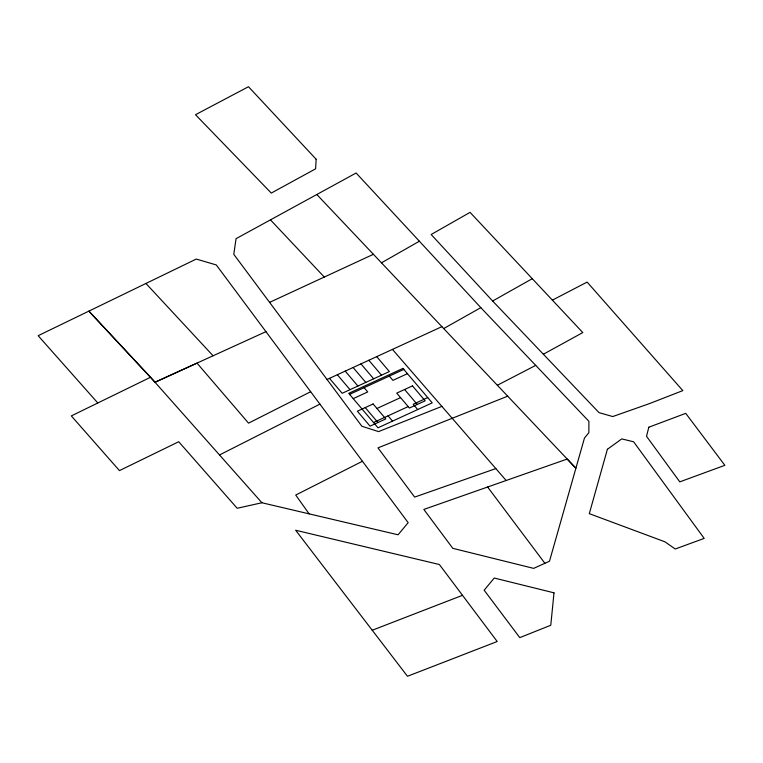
<?xml version="1.0" encoding="UTF-8"?>
<svg xmlns="http://www.w3.org/2000/svg" width="763" height="763" viewBox="0 0 763 763"><rect width="100%" height="100%" fill="white"/><g stroke="black" fill="none" stroke-linecap="round" stroke-linejoin="round"><path stroke-width="1.14" d="M381.462 262.825L419.392 241.222L480.814 307.651L588.912 421.319L588.855 432.697L584.468 438.029L549.494 561.206L533.671 568.378L452.812 548.339L423.837 509.436L567.195 459.04L575.903 468.244L316.826 194.517M443.704 328.557L480.814 307.651M543.351 354.242L582.798 332.573L470.056 212.362L431.162 234.508L492.631 301.013L532.269 278.695M552.393 300.145L587.119 282.081L682.818 390.608L649.427 403.617L612.756 416.55L599.041 412.659L492.631 301.013M497.362 385.258L535.712 365.372M310.655 391.724L248.538 423.15L197.016 363.121L155.013 382.253L88.87 311.132L38.15 335.691L97.817 402.988M219.506 454.958L319.897 404.132M362.444 461.262L295.729 495.053L309.129 513.861M150.559 377.246L71.321 415.911L119.448 470.609L178.723 441.729L237.188 508.272L261.909 502.75L398.076 534.787L408.167 522.665L216.272 264.942L196.253 259.067L88.87 311.132L150.559 377.246L261.909 502.75M269.587 302.377L373.422 254.298M327.022 379.478L441.901 326.659M349.597 394.357L403.827 369.416M353.221 398.62L367.737 391.944L364.123 387.68M407.452 373.679L392.926 380.365L389.302 376.092M376.951 408.482L400.556 397.618M373.517 422.521L408.167 406.584M427.738 397.58L413.222 404.256L417.704 409.54M155.013 382.253L265.963 331.657M507.7 396.169L377.99 447.871L414.643 497.104L495.826 468.587M441.863 406.374L378.572 431.6L361.872 426.25L233.783 254.317L236.053 238.676L356.121 173.01L419.392 241.222M372.21 630.257L462.502 595.312L497.209 641.521L407.471 676.276L295.653 530.247L439.383 564.525L462.502 595.312M270.464 219.868L324.285 277.045M145.943 283.454L213.077 355.777M392.44 349.397L506.184 480.518M376.703 356.636L389.378 371.571L342.158 393.288L329.473 378.353M404.6 389.492L417.285 404.438M368.825 360.25L381.51 375.186M360.956 363.875L373.641 378.81M353.088 367.489L365.773 382.425M388.033 415.845L392.516 421.128M345.219 371.114L357.904 386.049M337.341 374.728L350.026 389.674M365.248 407.595L377.933 422.53M487.614 487.013L544.896 563.294M316.159 159.248L315.586 168.842L271.285 193.077L195.5 114.717L248.48 86.724L316.159 159.248M554.014 592.832L550.772 625.25L519.775 637.63L484.171 590.228L494.224 578.03L554.014 592.832M648.827 427.213L646.519 436.283L679.776 481.863L724.85 465.316L685.737 413.355L648.827 427.213M607.386 449.302L589.303 513.661L664.897 541.797L675.255 548.998L704.182 538.401L633.633 441.796L621.769 438.897L607.386 449.302M402.959 368.405L348.739 393.346L378 427.805L432.22 402.864L402.959 368.405M373.117 403.97L357.38 411.209L370.065 426.155L385.801 418.916L373.117 403.97M412.478 385.878L396.731 393.117L409.416 408.052L425.153 400.813L412.478 385.878"/></g></svg>
